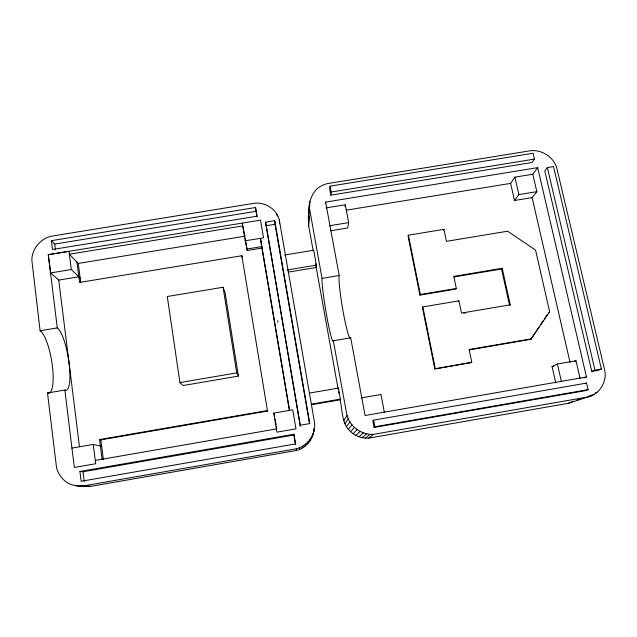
<?xml version="1.0" encoding="UTF-8"?>
<svg xmlns="http://www.w3.org/2000/svg" width="637" height="637" viewBox="0 0 637 637"><rect width="100%" height="100%" fill="white"/><g stroke="black" fill="none" stroke-linecap="round" stroke-linejoin="round"><path stroke-width="0.96" d="M313.213 250.835L308.682 226.135C307.87 209.708 307.536 188.679 327.06 183.671L530.852 150.674C541.92 149.679 553.211 156.813 556.619 167.467L604.855 370.845C606.918 382.192 599.377 394.263 588.07 396.947L373.656 434.33C361.84 435.135 350.302 426.957 347.022 415.603L333.318 340.787A32.328 2.11 80.5 0 1 326.685 315.769A32.328 2.11 80.5 0 1 322.019 278.361L309.367 207.694L309.375 204.493M299.597 449.411L299.629 447.676C306.023 444.976 311.111 439.514 313.372 432.953C311.636 441.377 304.741 448.321 296.46 450.463L90.629 486.381C82.181 485.537 72.753 487.281 65.667 481.492C61.12 478.076 57.871 473.076 56.526 467.558L47.496 392.997A31.874 8.193 80.4 0 0 52.409 366.219A31.874 8.193 80.4 0 0 40.099 330.762L31.85 260.278C31.731 249.131 40.195 239.026 50.841 236.287L254.792 203.187C265.565 202.096 276.649 209.286 279.301 219.924L314.574 422.745L314.654 426.193L313.635 432.069L314.025 428.781M300.274 425.229L300.258 426.145L265.573 222.162L274.73 220.673L309.813 423.573L300.274 425.229L265.573 222.162M308.682 226.135L309.367 207.694M309.271 216.198L308.69 223.133M309.574 208.267L309.837 201.332M284.62 255.015L313.715 250.222L316.398 265.127L316.215 267.492L288.298 272.118M302.559 447.915L302.71 446.123M325.467 203.792L325.618 202.088L537.684 167.65L586.462 376.993L583.826 378.036M330.038 186.139L329.719 189.308L330.802 195.145L532.014 162.515L534.451 159.091L533.089 153.254L330.038 186.139L331.136 192.032L330.802 195.145M305.282 446.019L305.553 444.148M344.983 206.667L345.294 204.764L326.033 207.893M345.294 204.764L348.662 222.616L347.667 227.998L330.619 230.793M307.711 443.758L308.085 441.791M309.797 441.178L310.259 439.108M311.501 438.336L312.034 436.138M312.791 435.278L314.256 429.617M309.51 393.069L338.398 388.092L338.096 388.865L315.554 263.798M469.517 349.824L530.852 339.306L549.643 311.724L535.582 250.134L507.665 231.199L446.449 241.335L443.933 229.336L408.389 235.188L408.038 236.024L419.934 295.13L455.797 289.102L456.315 288.442L453.791 276.378L502.203 268.273L510.253 304.812L509.552 305.426L501.542 269.005L502.203 268.273M591.311 395.84L568.57 403.261L368.56 438.168C362.015 438.519 355.43 436.122 350.605 431.679C341.496 423.756 342.658 410.523 340.07 399.813L340.381 399.12L338.398 388.092M443.463 230.18L443.933 229.336M419.934 295.13L420.332 294.485L408.389 235.188M343.757 420.699L347.022 415.603M530.852 339.306L535.757 331.949M536.84 330.308L539.563 326.216M540.654 324.583L543.377 320.491M544.468 318.858L547.183 314.766M510.253 304.812L461.475 313.078L458.911 300.839L422.841 306.93L422.435 307.536L434.792 368.911L471.189 362.652L471.77 362.222L469.111 349.522L531.624 338.804M344.904 423.756L348.256 418.883M346.321 210.162L510.619 183.384L514.903 177.158L532.803 174.251L537.684 167.65M346.44 426.647L349.912 421.973M510.619 183.384L514.489 200.496L518.868 194.596L536.84 191.657L532.803 174.251M547.35 167.587L544.786 170.923L591.781 371.443L598.127 370.344L601.384 369.03L553.505 166.583L547.35 167.587L594.974 370.145L591.781 371.443M514.489 200.496L532.102 197.605L536.84 191.657M348.359 429.298L351.966 424.823M458.385 301.468L458.911 300.839M350.605 431.679L354.379 427.379M353.153 433.741L357.118 429.585M355.948 435.445L360.12 431.416M373.664 420.141L372.844 420.914L374.062 427.459L584.965 390.728L588.094 389.637L586.566 383.076L373.664 420.141L374.898 426.758L374.062 427.459M358.942 436.759L363.329 432.826M434.792 368.911L471.77 362.222M362.079 437.667L366.697 433.789M365.304 438.137L370.161 434.299M368.56 438.168L373.656 434.33M548.823 312.313L549.643 311.724M573.706 401.143L568.57 403.261M555.775 382.98L552.064 366.594L557.399 363.982L575.999 360.765L580.1 378.489M574.367 361.529L575.999 360.765M585.013 383.657L586.566 383.076M74.903 485.673L81.759 486.198L296.348 448.774L299.629 447.676M595.245 392.91L597.068 392.312M577.13 399.893L579.845 399.009M588.899 396.063L594.329 394.287M99.563 439.546L267.309 410.562L267.508 411.072L100.853 439.872L99.563 439.546L102.127 459.508M311.437 404.129L340.381 399.12M311.342 404.782L340.07 399.813M93.241 444.411L95.701 463.736L74.386 467.447L71.925 448.106L93.241 444.411L101.673 446.266M273.735 413.118L292.741 409.83L295.982 428.892L276.888 432.141L273.735 413.118L274.308 414.918M361.068 397.942L380.974 394.494L384.382 412.529M552.064 366.594L553.983 366.259M594.974 370.145L601.384 369.03M95.375 460.408L276.354 428.948M586.462 376.993L365.057 415.499L350.7 337.833A32.296 2.739 80.5 0 1 343.375 312.958A32.296 2.739 80.5 0 1 339.187 275.51L325.618 202.088M295.528 443.917L81.146 481.285L79.936 471.476L293.888 434.227L295.576 444.57L293.888 434.227M79.936 471.476L83.041 471.746L293.96 435.015M374.898 426.758L588.094 389.637M463.855 313.165L465.798 312.839M333.318 340.787L350.7 337.833M47.496 392.997L64.894 390.043A31.842 7.564 80.4 0 0 69.107 363.409A31.842 7.564 80.4 0 0 57.274 327.904L48.301 254.665L50.602 272.923L58.755 280.073L79.45 446.601M179.929 382.574L236.725 372.892L238.413 376.085L183.169 385.52L179.929 382.574L167.276 296.508L223.077 287.247L225.1 292.67L238.413 376.085M420.332 294.485L456.315 288.442M322.019 278.361L339.187 275.51M40.099 330.762L57.274 327.904M454.245 276.92L501.542 269.005M48.34 254.689L260.525 220.123L263.535 237.848L245.229 240.77L242.283 223.038M58.755 280.073L78.797 276.784L80.166 278.114L80.819 282.788M245.229 240.77L247.26 250.508L261.942 248.096L260.461 238.349L289.556 410.379M242.195 257.189L241.845 255.74L79.585 282.43L76.902 262.03L69.329 254.203L68.955 251.273L48.301 254.665M287.215 269.961L316.398 265.127M51.39 240.682L54.726 244.051L256.106 211.301L255.525 207.519L51.39 240.682L52.473 249.481L256.998 216.214L255.525 207.519M266.027 225.761L275.049 224.288L274.73 220.673M76.902 262.03L78.279 263.439L244.887 236.2L244.552 234.631L244.871 236.55M329.337 225.785L348.662 222.616M50.602 272.923L71.344 269.523L78.797 276.784M246.941 249.027L261.719 246.599M331.136 192.032L534.451 159.091M78.303 486.166L90.629 486.381M274.603 415.818L274.754 416.295M532.102 197.605L570.059 362.469M514.903 177.158L518.868 194.596M557.399 363.982L561.444 381.73M244.353 233.668L242.769 225.92L69.329 254.203L71.344 269.523M422.841 306.93L435.246 368.505M338.589 391.604L338.924 393.427M275.049 224.288L309.494 423.533M256.106 211.301L257.077 217.026M261.942 248.096L289.445 410.73M245.205 238.111L245.508 240.388M245.834 241.925L247.26 250.508M275.224 419.13L275.542 421.025M275.853 422.912L276.163 424.807M276.482 426.702L276.792 428.59M241.845 255.74L267.508 411.072M223.077 287.247L236.725 372.892M78.279 263.439L80.166 278.114M100.853 439.872L103.409 459.715M54.726 244.051L55.451 249.847M83.041 471.746L84.243 481.413M64.894 390.043L71.925 448.106M276.84 214.104L276.991 216.039M279.301 219.924L279.571 223.722M296.348 448.774L296.46 450.463M277.82 320.65L277.875 322.282"/></g></svg>
